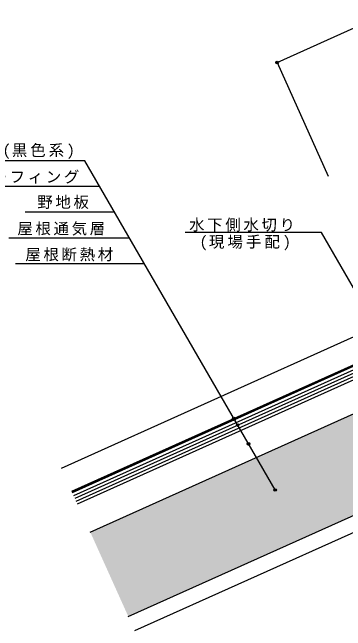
# Model space of a CAD drawing. Units: millimetres on the paper, enlarged 30 times, with parts at other scales. Extents: x -13026 to 11694, y -3820 to 4610.
# Drawn here: x -10338 to -8398, y -2008 to 1594 of the extents above; entities that cross this region are included whole.
import ezdxf

# ---------------------------------------------------------------- set-up
doc = ezdxf.new("R2010")
doc.units = ezdxf.units.MM
doc.header["$LTSCALE"] = 30
doc.header["$PDMODE"] = 32
doc.header["$PDSIZE"] = 15
doc.linetypes.add('DASHED1', pattern=[1.8, 1.2, -0.6])
doc.layers.add('0-1', color=7, linetype='Continuous')
doc.styles.add('ＭＳ ゴシック', font='')
doc.styles.get('ＭＳ ゴシック').set_extended_font_data('MS Gothic')

msp = doc.modelspace()

# ---------------------------------------------------------------- linework, layer by layer
at = {"layer": '0-1'}
for p, q in [((-8797.52, 1302.21), (-3818.52, 3543)), ((-8797.52, 1302.21), (-8499.45, 639.9)), ((-9991.82, -1195.84), (-5353.88, 891.45)), ((-9990.96, -1197.76), (-5359.54, 886.6)), ((-9988.5, -1203.23), (-5359.54, 880.02)), ((-9981.11, -1219.64), (-5359.54, 860.28)), ((-9973.72, -1236.06), (-5359.54, 840.55)), ((-9966.34, -1252.47), (-5359.54, 820.81)), ((-9958.95, -1268.88), (-5359.54, 801.07)), ((-9915.74, 729.64), (-10974.78, 729.64)), ((-8808.52, -1188.13), (-9915.74, 729.64)), ((-9885.08, -1433.03), (-5329.54, 617.18)), ((-9829.14, 579.64), (-10627.11, 579.64)), ((-9742.54, 429.64), (-10263.07, 429.64)), ((-8539.07, 311.04), (-9332.72, 311.04)), ((-8276.43, -143.87), (-8539.07, 311.04)), ((-9655.94, 279.64), (-10359.89, 279.64)), ((-9569.33, 129.64), (-10321.16, 129.64)), ((-9663.46, -1925.46), (-5329.54, 25.01)), ((-9626.52, -2007.53), (-5329.54, -73.68)), ((-10052.52, -1060.97), (-8261.27, -254.82))]:
    msp.add_line(p, q, dxfattribs=at)
at = {"layer": '0-1', "linetype": 'DASHED1'}
msp.add_line((-9989.73, -1200.49), (-5359.54, 883.31), dxfattribs=at)
at = {"layer": '0-1'}
for p in [(-8797.52, 1302.21), (-9049.03, -771.54), (-9046.47, -775.98), (-9026.87, -809.93), (-8963.91, -919.08), (-8808.52, -1188.13)]:
    msp.add_point(p, dxfattribs=at)
at = {"layer": '0-1', "color": 254}
msp.add_solid([(-9885.08, -1433.03), (-9663.46, -1925.46), (-5329.54, 617.18), (-5329.54, 25.01)], dxfattribs=at)

# ---------------------------------------------------------------- texts
at = {"layer": '0-1', "char_height": 65.98, "attachment_point": 7, "style": 'ＭＳ ゴシック'}
for s, insert in [('\\T1.19;金属屋根材(黒色系)', (-10930.46, 740.56)), ('\\T1.17;ルーフィング', (-10565.15, 596.25)), ('\\T1.17;野地板', (-10193.36, 449.09)), ('\\T1.17;水下側水切り', (-9309.57, 316.38)), ('\\T1.17;屋根通気層', (-10309.54, 294.18)), ('\\T1.2;(現場手配)', (-9248.41, 207.27)), ('\\T1.17;屋根断熱材', (-10263.07, 143.14))]:
    msp.add_mtext(s, dxfattribs=dict(at, insert=insert))

doc.saveas('drawing.dxf')
